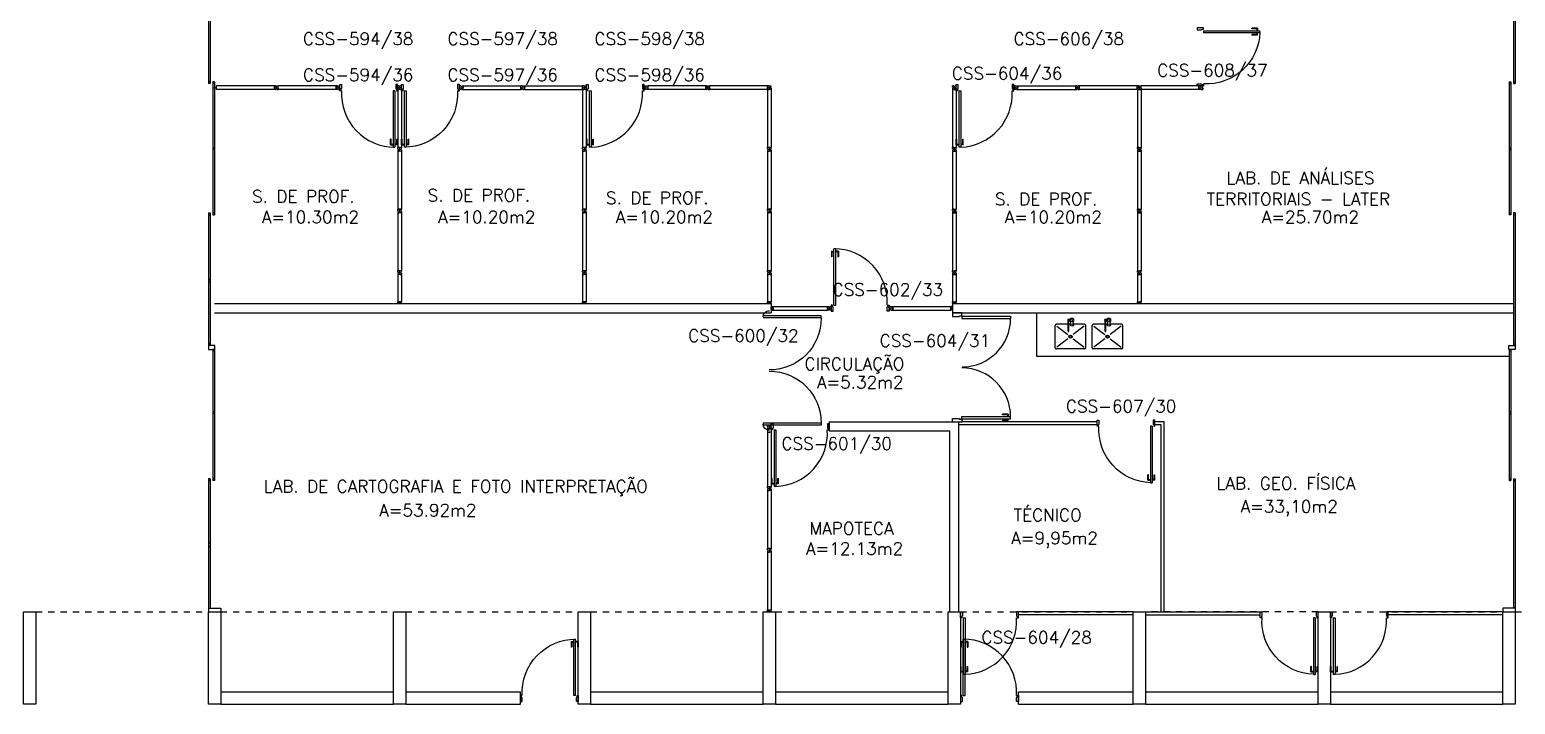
# Model space of a CAD drawing. Extents: x 0 to 244, y -71 to 76.
# Drawn here: x 120.07 to 144.17, y -27.74 to -16.8 of the extents above; entities that cross this region are included whole.
import ezdxf
from ezdxf.enums import TextEntityAlignment as Align

# ---------------------------------------------------------------- set-up
doc = ezdxf.new("R2010")
doc.units = 0
doc.header["$LTSCALE"] = 0.01
doc.header["$MEASUREMENT"] = 0
doc.linetypes.add('HIDDEN2', pattern=[0.1875, 0.125, -0.0625])
doc.layers.get('0').update_dxf_attribs({"linetype": 'CONTINUOUS'})
for name, color, linetype in [('ALV', 2, 'CONTINUOUS'), ('APSAN', 1, 'CONTINUOUS'), ('BANC', 2, 'CONTINUOUS'), ('DIV', 2, 'CONTINUOUS'), ('ESQ', 1, 'CONTINUOUS'), ('ESTR', 3, 'CONTINUOUS'), ('PROJ', 1, 'HIDDEN2'), ('TEXTO', 2, 'CONTINUOUS'), ('TEXTO-ENDEREÇO', 2, 'CONTINUOUS'), ('ÁREA', 2, 'CONTINUOUS')]:
    doc.layers.add(name, color=color, linetype=linetype)
doc.layers.get('0').freeze()
doc.styles.add('UNB-100', font='simplex.shx', dxfattribs={"height": 0.2})
doc.styles.add('UNB-100-1', font='simplex.shx', dxfattribs={"height": 0.2})

# ---------------------------------------------------------------- blocks, each defined once
blk = doc.blocks.new('DIVMT-SSN')
for p, q in [((-0.03, 0.008), (-0.03, 0.03)), ((-0.006, 0.03), (-0.03, 0.03)), ((-0.03, 0.008), (-0.02, 0.008)), ((-0.02, -0.008), (-0.02, 0.008)), ((-0.006, 0.02), (-0.006, 0.03)), ((0.006, 0.02), (-0.006, 0.02)), ((-0.005, 0), (0.005, 0)), ((0.005, 0), (-0.005, 0)), ((0, 0.005), (0, -0.005)), ((0, -0.005), (0, 0.005)), ((0.006, 0.03), (0.03, 0.03)), ((0.006, 0.02), (0.006, 0.03)), ((0.03, 0.008), (0.02, 0.008)), ((0.02, -0.008), (0.02, 0.008)), ((0.03, 0.008), (0.03, 0.03)), ((-0.03, -0.008), (-0.03, -0.03)), ((-0.03, -0.008), (-0.02, -0.008)), ((-0.03, -0.03), (-0.03, -0.97)), ((-0.03, -0.03), (-0.009, -0.03)), ((0.03, -0.03), (-0.03, -0.03)), ((-0.03, -0.03), (-0.006, -0.03)), ((-0.009, -0.03), (-0.027, -0.03)), ((-0.006, -0.02), (-0.006, -0.03)), ((-0.006, -0.02), (0.006, -0.02)), ((-0.006, -0.02), (-0.006, -0.03)), ((0.006, -0.02), (-0.006, -0.02)), ((0.005, -0.03), (-0.005, -0.03)), ((0.006, -0.02), (0.006, -0.03)), ((0.006, -0.02), (0.006, -0.03)), ((0.03, -0.03), (0.006, -0.03)), ((0.03, -0.008), (0.02, -0.008)), ((0.03, -0.008), (0.03, -0.03)), ((0.03, -0.03), (0.03, -0.97)), ((0.03, -0.97), (-0.03, -0.97)), ((-0.006, -0.98), (-0.006, -0.97)), ((-0.006, -0.98), (0.006, -0.98)), ((0.006, -1.001), (-0.006, -1.001)), ((0.005, -0.97), (-0.005, -0.97)), ((0, -0.994), (0, -1.007)), ((0, -1.02), (0, -1.021)), ((0.006, -0.98), (0.006, -0.97))]:
    blk.add_line(p, q)
blk = doc.blocks.new('PILAR-SSN')
blk.add_lwpolyline([(0.197, -42.962), (0.197, -44.462), (-0.003, -44.462), (-0.003, -42.962)], close=True)
blk = doc.blocks.new('ESQCE-SSN')
for p, q in [((0, 0), (0, -2.143)), ((0.2, 0), (0.2, -0.06)), ((0.2, -0.06), (0, -0.06)), ((0.03, -0.06), (0.03, -2.143)), ((0.03, -1.056), (0, -1.056)), ((0.03, -1.086), (0, -1.086)), ((0.03, -2.113), (0, -2.113)), ((0.03, -2.143), (0, -2.143)), ((0.07, -2.113), (0.07, -4.253)), ((0.07, -2.113), (0.1, -2.113)), ((0.07, -2.143), (0.1, -2.143)), ((0.1, -2.113), (0.1, -4.253)), ((0.1, -3.199), (0.07, -3.199)), ((0.1, -3.229), (0.07, -3.229)), ((0, -4.256), (0, -6.443)), ((0.1, -4.256), (0, -4.256)), ((0.1, -4.316), (0, -4.316)), ((0.03, -4.316), (0.03, -6.443)), ((0.07, -4.223), (0.1, -4.223)), ((0.07, -4.253), (0.1, -4.253)), ((0.1, -4.256), (0.1, -4.316)), ((0.03, -4.346), (0, -4.346)), ((0.03, -6.413), (0, -6.413)), ((0.03, -6.443), (0, -6.443)), ((0.1, -6.413), (0.07, -6.413)), ((0.07, -6.413), (0.07, -8.571)), ((0.1, -6.443), (0.07, -6.443)), ((0.1, -6.413), (0.1, -8.571)), ((0.1, -7.485), (0.07, -7.485)), ((0.1, -7.515), (0.07, -7.515)), ((0, -8.541), (0.03, -8.541)), ((0, -8.541), (0, -10.694)), ((0, -8.571), (0.03, -8.571)), ((0.03, -8.541), (0.03, -10.694)), ((0.1, -8.541), (0.07, -8.541)), ((0.07, -8.571), (0.1, -8.571)), ((0.03, -9.628), (0, -9.628)), ((0.03, -9.658), (0, -9.658)), ((0.03, -10.664), (0, -10.664)), ((0.102, -10.694), (0, -10.694)), ((0, -10.694), (0, -10.755)), ((0.03, -10.694), (0, -10.694)), ((0, -10.755), (0.102, -10.755)), ((0.1, -10.755), (0.07, -10.755)), ((0.07, -10.755), (0.07, -12.882)), ((0.1, -10.785), (0.07, -10.785)), ((0.1, -10.755), (0.1, -12.882)), ((0.102, -10.755), (0.102, -10.694)), ((0.1, -11.77), (0.07, -11.77)), ((0.1, -11.8), (0.07, -11.8)), ((0.03, -12.852), (0, -12.852)), ((0.03, -12.852), (0, -12.852)), ((0, -12.852), (0, -12.887)), ((0.03, -12.882), (0, -12.882)), ((0, -12.887), (0, -15.019)), ((0.03, -12.852), (0.03, -14.95)), ((0.1, -12.852), (0.07, -12.852)), ((0.1, -12.882), (0.07, -12.882)), ((0.03, -13.898), (0, -13.898)), ((0.03, -13.958), (0, -13.958)), ((0, -14.95), (0.2, -14.95)), ((0.2, -14.95), (0.2, -15.019))]:
    blk.add_line(p, q)
blk = doc.blocks.new('ESQCD-SSN')
for p, q in [((0, 0), (0, -0.06)), ((0.2, 0), (0.2, -2.143)), ((0, -0.06), (0.2, -0.06)), ((0.17, -0.06), (0.17, -2.143)), ((0.17, -1.056), (0.2, -1.056)), ((0.17, -1.086), (0.2, -1.086)), ((0.1, -2.113), (0.1, -4.253)), ((0.13, -2.113), (0.1, -2.113)), ((0.13, -2.143), (0.1, -2.143)), ((0.13, -2.113), (0.13, -4.253)), ((0.17, -2.113), (0.2, -2.113)), ((0.17, -2.143), (0.2, -2.143)), ((0.1, -3.199), (0.13, -3.199)), ((0.1, -3.229), (0.13, -3.229)), ((0.13, -4.223), (0.1, -4.223)), ((0.13, -4.253), (0.1, -4.253)), ((0.1, -4.256), (0.1, -4.316)), ((0.1, -4.256), (0.2, -4.256)), ((0.1, -4.316), (0.2, -4.316)), ((0.17, -4.316), (0.17, -6.443)), ((0.2, -4.256), (0.2, -6.443)), ((0.17, -4.346), (0.2, -4.346)), ((0.1, -6.413), (0.1, -8.571)), ((0.1, -6.413), (0.13, -6.413)), ((0.1, -6.443), (0.13, -6.443)), ((0.13, -6.413), (0.13, -8.571)), ((0.17, -6.413), (0.2, -6.413)), ((0.17, -6.443), (0.2, -6.443)), ((0.1, -7.485), (0.13, -7.485)), ((0.1, -7.515), (0.13, -7.515)), ((0.1, -8.541), (0.13, -8.541)), ((0.13, -8.571), (0.1, -8.571)), ((0.2, -8.541), (0.17, -8.541)), ((0.17, -8.541), (0.17, -10.694)), ((0.2, -8.571), (0.17, -8.571)), ((0.2, -8.541), (0.2, -10.694)), ((0.098, -10.694), (0.2, -10.694)), ((0.098, -10.755), (0.098, -10.694)), ((0.2, -10.755), (0.098, -10.755)), ((0.1, -10.755), (0.13, -10.755)), ((0.1, -10.755), (0.1, -12.882)), ((0.1, -10.785), (0.13, -10.785)), ((0.13, -10.755), (0.13, -12.882)), ((0.17, -10.664), (0.2, -10.664)), ((0.17, -10.694), (0.2, -10.694)), ((0.2, -10.694), (0.2, -10.755)), ((0.1, -11.77), (0.13, -11.77)), ((0.1, -11.8), (0.13, -11.8)), ((0.1, -12.852), (0.13, -12.852)), ((0.1, -12.882), (0.13, -12.882)), ((0.17, -12.852), (0.2, -12.852)), ((0.17, -12.852), (0.2, -12.852)), ((0.17, -12.852), (0.17, -14.95)), ((0.17, -12.882), (0.2, -12.882)), ((0.2, -12.852), (0.2, -12.887)), ((0.2, -12.887), (0.2, -15.019)), ((0, -14.95), (0, -15.019)), ((0.2, -14.95), (0, -14.95))]:
    blk.add_line(p, q)
blk = doc.blocks.new('DIV-SSN')
for p, q in [((-0.005, 0), (0.005, 0)), ((0, 0.005), (0, -0.005)), ((-0.03, -0.03), (-0.03, -0.97)), ((0.03, -0.03), (-0.03, -0.03)), ((-0.03, -0.03), (-0.009, -0.03)), ((-0.009, -0.03), (-0.027, -0.03)), ((-0.006, -0.02), (0.006, -0.02)), ((-0.006, -0.02), (-0.006, -0.03)), ((-0.005, -0.022), (0.005, -0.022)), ((-0.005, -0.022), (-0.005, -0.029)), ((0.005, -0.029), (-0.005, -0.029)), ((0.005, -0.03), (-0.005, -0.03)), ((0.005, -0.022), (0.005, -0.029)), ((0.006, -0.02), (0.006, -0.03)), ((0.03, -0.03), (0.03, -0.97)), ((0.03, -0.97), (-0.03, -0.97)), ((0.007, -0.999), (-0.007, -0.999)), ((-0.006, -0.98), (-0.006, -0.97)), ((-0.006, -0.98), (0.006, -0.98)), ((0.005, -0.97), (-0.005, -0.97)), ((0, -0.991), (0, -1.006)), ((0.006, -0.98), (0.006, -0.97))]:
    blk.add_line(p, q)
blk = doc.blocks.new('PDV2D-SSN')
for p, q in [((-0.106, 0.965), (-0.076, 0.965)), ((-0.138, 0.835), (-0.148, 0.835)), ((-0.95, 0.05), (-0.97, 0.05)), ((-0.97, 0.05), (-0.97, 0.035)), ((-0.97, 0.035), (-0.97, -0.035)), ((-0.95, 0.02), (-0.95, 0.05)), ((-0.95, 0.02), (-0.94, 0.02)), ((-0.94, -0.05), (-0.94, 0.02)), ((-0.051, 0.02), (-0.061, 0.02)), ((-0.061, -0.05), (-0.061, 0.02)), ((-0.051, 0.05), (-0.031, 0.05)), ((-0.051, 0.02), (-0.051, 0.05)), ((-0.031, 0.05), (-0.031, -0.05)), ((-0.97, -0.035), (-0.97, -0.05)), ((-0.97, -0.05), (-0.94, -0.05)), ((-0.031, -0.05), (-0.061, -0.05))]:
    blk.add_line(p, q)
at = {"color": 2}
for p, q in [((-0.106, 0.05), (-0.106, 0.965)), ((-0.076, 0.05), (-0.076, 0.965)), ((-0.148, 0.925), (-0.108, 0.925)), ((-0.148, 0.925), (-0.148, 0.835)), ((-0.138, 0.915), (-0.108, 0.915)), ((-0.138, 0.915), (-0.138, 0.835)), ((-0.034, 0.925), (-0.074, 0.925)), ((-0.044, 0.915), (-0.074, 0.915)), ((-0.044, 0.915), (-0.044, 0.835)), ((-0.044, 0.835), (-0.034, 0.835)), ((-0.034, 0.925), (-0.034, 0.835)), ((-0.076, 0.05), (-0.106, 0.05))]:
    blk.add_line(p, q, dxfattribs=at)
at = {"color": 1}
blk.add_arc((-0.076, 0.1), 0.865, 91.988, 183.3214, dxfattribs=at)
blk = doc.blocks.new('PDV2E-SSN')
at = {"layer": 'DIV'}
for p, q in [((0.076, 0.05), (0.076, 0.965)), ((0.106, 0.965), (0.076, 0.965)), ((0.106, 0.05), (0.106, 0.965)), ((0.034, 0.925), (0.034, 0.835)), ((0.034, 0.925), (0.074, 0.925)), ((0.044, 0.835), (0.034, 0.835)), ((0.044, 0.915), (0.044, 0.835)), ((0.044, 0.915), (0.074, 0.915)), ((0.148, 0.925), (0.108, 0.925)), ((0.138, 0.915), (0.108, 0.915)), ((0.138, 0.915), (0.138, 0.835)), ((0.138, 0.835), (0.148, 0.835)), ((0.148, 0.925), (0.148, 0.835)), ((0.031, 0.05), (0.031, -0.05)), ((0.051, 0.05), (0.031, 0.05)), ((0.051, 0.02), (0.051, 0.05)), ((0.051, 0.02), (0.061, 0.02)), ((0.061, -0.05), (0.061, 0.02)), ((0.076, 0.05), (0.106, 0.05)), ((0.95, 0.02), (0.94, 0.02)), ((0.94, -0.05), (0.94, 0.02)), ((0.95, 0.02), (0.95, 0.05)), ((0.95, 0.05), (0.97, 0.05)), ((0.97, 0.05), (0.97, 0.035)), ((0.97, 0.035), (0.97, -0.035)), ((0.031, -0.05), (0.061, -0.05)), ((0.97, -0.05), (0.94, -0.05)), ((0.97, -0.035), (0.97, -0.05))]:
    blk.add_line(p, q, dxfattribs=at)
at = {"layer": 'DIV', "color": 1}
blk.add_arc((0.076, 0.1), 0.865, 356.6786, 90, dxfattribs=at)
blk = doc.blocks.new('MDIVMT-SSN')
for p, q in [((-0.03, 0.03), (-0.03, 0.006)), ((-0.008, 0.03), (-0.03, 0.03)), ((-0.0185, 0.006), (-0.03, 0.006)), ((-0.0185, -0.006), (-0.0185, 0.006)), ((-0.008, 0.03), (-0.008, 0.02)), ((-0.008, 0.02), (0.008, 0.02)), ((-0.0051, 0), (0.0051, 0)), ((-0.0051, 0), (0.0051, 0)), ((0, -0.0051), (0, 0.0051)), ((0, -0.0051), (0, 0.0051)), ((0.008, 0.03), (0.008, 0.02)), ((0.008, 0.03), (0.03, 0.03)), ((0.0205, 0.006), (0.03, 0.006)), ((0.0205, -0.006), (0.0205, 0.006)), ((0.0205, 0.006), (0.03, 0.006)), ((0.0205, -0.006), (0.0205, 0.006)), ((0.03, 0.03), (0.03, -0.03)), ((0.03, 0.03), (0.47, 0.03)), ((0.03, 0.006), (0.03, 0.03)), ((0.03, 0.009), (0.03, 0.027)), ((0.03, 0.005), (0.03, -0.005)), ((0.47, 0.03), (0.47, -0.03)), ((0.4795, 0.006), (0.47, 0.006)), ((0.47, 0.005), (0.47, -0.005)), ((0.4795, -0.006), (0.4795, 0.006)), ((0.4949, 0), (0.5051, 0)), ((0.5051, 0), (0.4949, 0)), ((0.5, -0.0051), (0.5, 0.0051)), ((-0.0185, -0.006), (-0.03, -0.006)), ((-0.03, -0.03), (-0.03, -0.006)), ((-0.008, -0.03), (-0.03, -0.03)), ((-0.008, -0.03), (-0.008, -0.02)), ((-0.008, -0.02), (0.008, -0.02)), ((0.008, -0.03), (0.008, -0.02)), ((0.008, -0.03), (0.03, -0.03)), ((0.0205, -0.006), (0.03, -0.006)), ((0.0205, -0.006), (0.03, -0.006)), ((0.03, -0.006), (0.03, -0.03)), ((0.03, -0.03), (0.03, -0.009)), ((0.03, -0.009), (0.03, -0.027)), ((0.03, -0.03), (0.47, -0.03)), ((0.4795, -0.006), (0.47, -0.006))]:
    blk.add_line(p, q)
blk = doc.blocks.new('MTINI-SSN')
for p, q in [((-0.03, 0.008), (-0.03, 0.028)), ((-0.03, 0.028), (-0.008, 0.028)), ((-0.03, 0.008), (-0.02, 0.008)), ((-0.02, 0), (-0.02, 0.008)), ((-0.001, 0), (-0.02, 0)), ((-0.008, 0.019), (-0.008, 0.028)), ((0.008, 0.019), (-0.008, 0.019)), ((0.005, 0), (-0.005, 0)), ((0.02, 0), (-0.001, 0)), ((0, -0.005), (0, 0.005)), ((0.008, 0.019), (0.008, 0.028)), ((0.03, 0.028), (0.008, 0.028)), ((0.03, 0.008), (0.02, 0.008)), ((0.02, 0), (0.02, 0.008)), ((0.03, 0.008), (0.03, 0.028))]:
    blk.add_line(p, q)
blk = doc.blocks.new('PDVDP-SSN')
for p, q in [((0.112, 0.84), (0.112, -0.1)), ((0.147, 0.84), (0.112, 0.84)), ((0.147, 0.84), (0.147, -0.1)), ((1.853, 0.84), (1.888, 0.84)), ((1.853, 0.84), (1.853, -0.1)), ((1.888, 0.84), (1.888, -0.1)), ((0.009, 0), (-0.009, 0)), ((0, -0.012), (0, 0.01)), ((0.147, -0.1), (0.112, -0.1))]:
    blk.add_line(p, q)
at = {"color": 1}
for centre, start, end in [((0.148, -0.002), 0, 90), ((1.853, -0.002), 90, 180)]:
    blk.add_arc(centre, 0.843, start, end, dxfattribs=at)
for centre, start, end in [((0.131, 0), 180, 270), ((1.87, 0), 270, 0)]:
    blk.add_arc(centre, 0.101, start, end)
blk = doc.blocks.new('MTT-SSN')
for p, q in [((-0.0051, 0), (0.0051, 0)), ((0, -0.0051), (0, 0.0051))]:
    blk.add_line(p, q)
blk.add_lwpolyline([(-0.008, 0.03), (-0.008, 0.02), (0.008, 0.02), (0.008, 0.03), (0.03, 0.03), (0.03, 0.006), (0.0205, 0.006), (0.0205, -0.006), (0.03, -0.006), (0.03, -0.03), (0.008, -0.03), (0.008, -0.02), (-0.008, -0.02), (-0.008, -0.03), (-0.03, -0.03), (-0.03, -0.006), (-0.0185, -0.006), (-0.0185, 0.006), (-0.03, 0.006), (-0.03, 0.03)], close=True)
blk = doc.blocks.new('INOXC1-P')
for p, q in [((0.1, 0.53), (0.1, 0.347)), ((0.2, 0.55), (0.12, 0.55)), ((0.13, 0.52), (0.267, 0.343)), ((0.48, 0.55), (0.2, 0.55)), ((0.333, 0.343), (0.47, 0.52)), ((0.5, 0.53), (0.5, 0.07)), ((0.023, 0.308), (0.023, 0.278)), ((0.2, 0.273), (0.034, 0.273)), ((0.2, 0.263), (0.034, 0.263)), ((0.042, 0.34), (0.051, 0.34)), ((0.043, 0.297), (0.043, 0.279)), ((0.111, 0.348), (0.056, 0.343)), ((0.111, 0.298), (0.056, 0.303)), ((0.1, 0.299), (0.1, 0.273)), ((0.1, 0.263), (0.1, 0.07)), ((0.13, 0.08), (0.267, 0.257)), ((0.211, 0.273), (0.2, 0.273)), ((0.211, 0.263), (0.2, 0.263)), ((0.333, 0.257), (0.47, 0.08)), ((0.2, 0.05), (0.12, 0.05)), ((0.48, 0.05), (0.2, 0.05)), ((0.1, -0.07), (0.1, -0.253)), ((0.2, -0.05), (0.12, -0.05)), ((0.13, -0.08), (0.267, -0.257)), ((0.48, -0.05), (0.2, -0.05)), ((0.333, -0.257), (0.47, -0.08)), ((0.5, -0.07), (0.5, -0.53)), ((0.023, -0.292), (0.023, -0.322)), ((0.2, -0.327), (0.034, -0.327)), ((0.2, -0.337), (0.034, -0.337)), ((0.042, -0.26), (0.051, -0.26)), ((0.043, -0.303), (0.043, -0.321)), ((0.111, -0.252), (0.056, -0.257)), ((0.111, -0.302), (0.056, -0.297)), ((0.1, -0.301), (0.1, -0.327)), ((0.1, -0.337), (0.1, -0.53)), ((0.13, -0.52), (0.267, -0.343)), ((0.211, -0.327), (0.2, -0.327)), ((0.211, -0.337), (0.2, -0.337)), ((0.333, -0.343), (0.47, -0.52)), ((0.2, -0.55), (0.12, -0.55)), ((0.48, -0.55), (0.2, -0.55))]:
    blk.add_line(p, q)
for points in [[(0.056, 0.303), (0.053, 0.304), (0.049, 0.309), (0.047, 0.315), (0.046, 0.323), (0.047, 0.331), (0.049, 0.337), (0.053, 0.342), (0.056, 0.343)], [(0.056, -0.297), (0.053, -0.296), (0.049, -0.291), (0.047, -0.285), (0.046, -0.277), (0.047, -0.269), (0.049, -0.263), (0.053, -0.258), (0.056, -0.257)]]:
    blk.add_lwpolyline(points)
for points in [[(0.111, 0.348), (0.117, 0.346), (0.123, 0.341), (0.127, 0.333), (0.128, 0.323), (0.127, 0.313), (0.123, 0.306), (0.117, 0.3), (0.111, 0.298), (0.105, 0.3), (0.099, 0.306), (0.095, 0.313), (0.094, 0.323), (0.095, 0.333), (0.099, 0.341), (0.105, 0.346)], [(0.111, -0.252), (0.117, -0.254), (0.123, -0.259), (0.127, -0.267), (0.128, -0.277), (0.127, -0.287), (0.123, -0.294), (0.117, -0.3), (0.111, -0.302), (0.105, -0.3), (0.099, -0.294), (0.095, -0.287), (0.094, -0.277), (0.095, -0.267), (0.099, -0.259), (0.105, -0.254)]]:
    blk.add_lwpolyline(points, close=True)
for centre, radius in [((0.3, 0.3), 0.0266), ((0.3, 0.3), 0.0163), ((0.3, -0.3), 0.0266), ((0.3, -0.3), 0.0163)]:
    blk.add_circle(centre, radius)
for centre, radius, start, end in [((0.12, 0.53), 0.02, 90, 180), ((0.48, 0.53), 0.02, 360, 90), ((0.034, 0.323), 0.0349, 36.1705, 252.2568), ((0.034, 0.323), 0.0189, 62.7367, 235.7375), ((0.034, 0.268), 0.0145, 20.161, 339.839), ((0.034, 0.268), 0.005, 90.0037, 269.9963), ((0.053, 0.297), 0.01, 102.8285, 180), ((0.034, 0.323), 0.0349, 285.5373, 323.9987), ((0.211, 0.268), 0.00738, 222.6559, 137.3441), ((0.211, 0.268), 0.005, 269.9935, 90.0065), ((0.12, 0.07), 0.02, 180, 270), ((0.48, 0.07), 0.02, 270, 360), ((0.12, -0.07), 0.02, 90, 180), ((0.48, -0.07), 0.02, 360, 90), ((0.034, -0.277), 0.0349, 36.1705, 252.2568), ((0.034, -0.277), 0.0189, 62.7367, 235.7375), ((0.034, -0.332), 0.0145, 20.161, 339.839), ((0.034, -0.332), 0.005, 90.0037, 269.9963), ((0.053, -0.303), 0.01, 102.8285, 180), ((0.034, -0.277), 0.0349, 285.5373, 323.9987), ((0.211, -0.332), 0.00738, 222.6559, 137.3441), ((0.211, -0.332), 0.005, 269.9935, 90.0065), ((0.12, -0.53), 0.02, 180, 270), ((0.48, -0.53), 0.02, 270, 360)]:
    blk.add_arc(centre, radius, start, end)

msp = doc.modelspace()

# ---------------------------------------------------------------- linework, layer by layer
at = {"layer": 'ALV'}
for p, q in [((123.072, -21.244), (132.102, -21.244)), ((123.072, -21.394), (132.102, -21.394)), ((132.102, -21.244), (132.102, -21.394)), ((135.043, -21.244), (144.142, -21.244)), ((135.043, -21.244), (135.043, -21.394)), ((135.043, -21.394), (144.142, -21.394)), ((133.042, -23.159), (133.042, -23.309)), ((133.042, -23.159), (135.147, -23.159)), ((133.042, -23.309), (134.997, -23.309)), ((134.997, -26.242), (134.997, -23.309)), ((135.147, -26.242), (135.147, -23.159)), ((123.172, -27.542), (125.972, -27.542)), ((126.172, -27.542), (128.033, -27.542)), ((128.033, -27.742), (128.033, -27.542)), ((129.172, -27.542), (131.972, -27.542)), ((132.172, -27.542), (134.972, -27.542)), ((136.112, -27.542), (137.972, -27.542)), ((136.112, -27.742), (136.112, -27.542)), ((138.172, -27.542), (140.972, -27.542)), ((141.172, -27.542), (143.972, -27.542)), ((123.172, -27.742), (125.972, -27.742)), ((126.172, -27.742), (128.033, -27.742)), ((129.172, -27.742), (131.972, -27.742)), ((132.172, -27.742), (134.972, -27.742)), ((136.112, -27.742), (137.972, -27.742)), ((138.172, -27.742), (140.972, -27.742)), ((141.172, -27.742), (143.972, -27.742))]:
    msp.add_line(p, q, dxfattribs=at)
at = {"layer": 'BANC'}
msp.add_line((136.403, -22.094), (144.072, -22.094), dxfattribs=at)
at = {"layer": 'DIV'}
for p, q in [((132.097, -21.319), (132.107, -21.319)), ((132.107, -21.319), (132.097, -21.319)), ((132.102, -21.324), (132.102, -21.314)), ((132.102, -21.314), (132.102, -21.324)), ((132.123, -21.313), (132.132, -21.313)), ((132.123, -21.325), (132.123, -21.313)), ((132.123, -21.313), (132.132, -21.313)), ((132.123, -21.313), (132.123, -21.325)), ((132.123, -21.325), (132.132, -21.325)), ((132.123, -21.325), (132.132, -21.325)), ((132.132, -21.289), (133.012, -21.289)), ((132.132, -21.289), (132.132, -21.349)), ((132.132, -21.289), (132.132, -21.313)), ((132.132, -21.314), (132.132, -21.324)), ((132.132, -21.349), (132.132, -21.325)), ((132.132, -21.349), (132.132, -21.328)), ((132.132, -21.328), (132.132, -21.346)), ((132.132, -21.349), (133.012, -21.349)), ((133.012, -21.289), (133.012, -21.349)), ((133.022, -21.313), (133.012, -21.313)), ((133.012, -21.314), (133.012, -21.324)), ((133.022, -21.325), (133.012, -21.325)), ((133.022, -21.325), (133.022, -21.313)), ((133.036, -21.319), (133.049, -21.319)), ((133.043, -21.312), (133.043, -21.325)), ((133.062, -21.319), (133.063, -21.319)), ((135.043, -21.394), (135.043, -21.454)), ((135.193, -21.394), (135.043, -21.394)), ((135.158, -21.444), (135.193, -21.444)), ((135.158, -21.454), (135.158, -21.444)), ((135.193, -21.444), (135.193, -21.394)), ((135.193, -21.449), (135.983, -21.449)), ((135.193, -21.449), (135.193, -21.484)), ((135.983, -21.449), (135.983, -21.484)), ((136.403, -21.394), (136.403, -22.094)), ((135.043, -21.454), (135.158, -21.454)), ((135.193, -21.484), (135.983, -21.484)), ((135.043, -23.167), (135.043, -23.107)), ((135.043, -23.107), (135.158, -23.107)), ((135.158, -23.107), (135.158, -23.117)), ((135.158, -23.117), (135.193, -23.117)), ((135.193, -23.077), (135.983, -23.077)), ((135.193, -23.112), (135.193, -23.077)), ((135.193, -23.112), (135.983, -23.112)), ((135.193, -23.117), (135.193, -23.167)), ((135.853, -23.047), (135.853, -23.037)), ((135.943, -23.037), (135.853, -23.037)), ((135.933, -23.047), (135.853, -23.047)), ((135.933, -23.047), (135.933, -23.077)), ((135.933, -23.142), (135.933, -23.112)), ((135.943, -23.037), (135.943, -23.077)), ((135.943, -23.152), (135.943, -23.112)), ((135.983, -23.112), (135.983, -23.077)), ((135.193, -23.167), (135.043, -23.167)), ((137.388, -23.209), (135.147, -23.209)), ((137.388, -23.159), (135.193, -23.159)), ((135.853, -23.142), (135.853, -23.152)), ((135.933, -23.142), (135.853, -23.142)), ((135.943, -23.152), (135.853, -23.152)), ((138.477, -23.159), (138.327, -23.159)), ((138.427, -23.209), (138.327, -23.209)), ((138.427, -26.242), (138.427, -23.209)), ((138.477, -26.242), (138.477, -23.159)), ((137.972, -26.242), (136.112, -26.242)), ((138.172, -26.242), (140.032, -26.242)), ((143.973, -26.242), (142.112, -26.242)), ((137.972, -26.292), (136.112, -26.292)), ((138.172, -26.292), (140.032, -26.292)), ((143.973, -26.292), (142.112, -26.292))]:
    msp.add_line(p, q, dxfattribs=at)
for centre, radius, start, end in [((135.199, -21.485), 0.786, 270, 0), ((135.194, -23.079), 0.791, 0, 90)]:
    msp.add_arc(centre, radius, start, end, dxfattribs=at)
at = {"layer": 'PROJ'}
for p, q in [((120.172, -26.242), (122.972, -26.242)), ((123.172, -26.242), (125.972, -26.242)), ((126.172, -26.242), (128.972, -26.242)), ((129.172, -26.242), (131.972, -26.242)), ((132.172, -26.242), (134.972, -26.242)), ((135.172, -26.242), (137.972, -26.242)), ((140.972, -26.242), (138.172, -26.242)), ((141.172, -26.242), (143.972, -26.242)), ((141.173, -26.242), (143.973, -26.242)), ((144.172, -26.242), (146.972, -26.242))]:
    msp.add_line(p, q, dxfattribs=at)

# ---------------------------------------------------------------- block references
at = {"layer": 'APSAN', "rotation": 270}
msp.add_blockref('INOXC1-P', (137.257, -21.48), dxfattribs=at)
at = {"layer": 'DIV', "xscale": -1}
for name, p, rotation in [('PDV2D-SSN', (139.063, -16.742), 270), ('PDV2E-SSN', (126.072, -17.743), 180), ('DIVMT-SSN', (127.072, -17.743), 90), ('DIVMT-SSN', (128.072, -17.743), 90), ('DIVMT-SSN', (136.071, -17.743), 90), ('MDIVMT-SSN', (135.072, -20.744), 90), ('MDIVMT-SSN', (138.072, -20.744), 90), ('PDVDP-SSN', (132.072, -23.33), 270), ('PDV2D-SSN', (138.358, -23.184), 180), ('PDV2D-SSN', (141.003, -26.292), 180)]:
    msp.add_blockref(name, p, dxfattribs=dict(at, rotation=rotation))
at = {"layer": 'DIV'}
for name, p, rotation in [('DIVMT-SSN', (124.073, -17.743), 270), ('DIVMT-SSN', (125.073, -17.743), 270), ('PDV2E-SSN', (126.072, -17.743), 180), ('PDV2D-SSN', (129.072, -17.743), 180), ('DIVMT-SSN', (131.073, -17.743), 270), ('DIV-SSN', (132.072, -17.743), 270), ('PDV2D-SSN', (135.07, -17.743), 180), ('DIV-SSN', (138.07, -17.743), 270), ('DIVMT-SSN', (139.071, -17.743), 270), ('MDIVMT-SSN', (126.072, -20.744), 270), ('MDIVMT-SSN', (129.072, -20.744), 270), ('MDIVMT-SSN', (132.072, -20.744), 270), ('MTINI-SSN', (132.102, -21.319), 270), ('DIVMT-SSN', (134.042, -21.319), 90), ('MTINI-SSN', (135.043, -21.319), 90), ('PDV2D-SSN', (132.072, -23.244), 180), ('PDV2D-SSN', (135.141, -26.292), 180), ('PDV2D-SSN', (141.142, -26.292), 180)]:
    msp.add_blockref(name, p, dxfattribs=dict(at, rotation=rotation))
for name, p in [('DIVMT-SSN', (126.072, -17.743)), ('DIVMT-SSN', (129.072, -17.743)), ('MTT-SSN', (130.072, -17.743)), ('DIVMT-SSN', (132.072, -17.743)), ('DIVMT-SSN', (126.072, -18.743)), ('DIVMT-SSN', (129.072, -18.743)), ('DIVMT-SSN', (132.072, -18.743)), ('DIVMT-SSN', (126.072, -19.743)), ('DIVMT-SSN', (129.072, -19.743)), ('DIVMT-SSN', (132.072, -19.743)), ('PDV2E-SSN', (133.043, -21.319)), ('MTINI-SSN', (126.072, -21.244)), ('MTINI-SSN', (129.072, -21.244)), ('MTINI-SSN', (132.072, -21.244)), ('MTT-SSN', (133.043, -21.319)), ('MTINI-SSN', (135.072, -21.244)), ('MTINI-SSN', (138.072, -21.244)), ('DIVMT-SSN', (132.072, -23.244)), ('DIVMT-SSN', (132.072, -24.244)), ('DIVMT-SSN', (132.072, -25.244)), ('MTINI-SSN', (132.072, -26.242)), ('PDV2E-SSN', (135.141, -27.65))]:
    msp.add_blockref(name, p, dxfattribs=at)
at = {"layer": 'DIV', "xscale": -1}
for name, p in [('DIVMT-SSN', (135.072, -17.743)), ('MTT-SSN', (137.072, -17.743)), ('DIVMT-SSN', (138.072, -17.743)), ('DIVMT-SSN', (135.072, -18.743)), ('DIVMT-SSN', (138.072, -18.743)), ('DIVMT-SSN', (135.072, -19.743)), ('DIVMT-SSN', (138.072, -19.743)), ('PDV2E-SSN', (129.003, -27.65))]:
    msp.add_blockref(name, p, dxfattribs=at)
at = {"layer": 'ESQ'}
for name, p in [('ESQCE-SSN', (122.972, -11.232)), ('ESQCD-SSN', (143.972, -11.232))]:
    msp.add_blockref(name, p, dxfattribs=at)
at = {"layer": 'ESTR'}
for p in [(119.975, 16.72), (122.975, 16.72), (125.975, 16.72), (128.975, 16.72), (131.975, 16.72), (134.975, 16.72), (137.975, 16.72), (140.975, 16.72), (143.975, 16.72)]:
    msp.add_blockref('PILAR-SSN', p, dxfattribs=at)

# ---------------------------------------------------------------- texts
at = {"layer": 'TEXTO', "linetype": 'Continuous', "style": 'UNB-100'}
for s, p in [('LAB. DE ANÁLISES', (139.487, -19.306)), ('S. DE PROF.', (123.679, -19.606)), ('S. DE PROF.', (126.528, -19.587)), ('S. DE PROF.', (129.421, -19.63)), ('S. DE PROF.', (135.73, -19.649)), ('TERRITORIAIS - LATER', (139.166, -19.649)), ('CIRCULAÇÃO', (132.641, -22.321)), ('LAB. DE CARTOGRAFIA E FOTO INTERPRETAÇÃO', (123.869, -24.308)), ('LAB. GEO. FÍSICA', (139.324, -24.259)), ('TÉCNICO', (136.033, -24.772)), ('MAPOTECA', (132.723, -24.99))]:
    msp.add_text(s, height=0.2, dxfattribs=at).set_placement(p)
at = {"layer": 'TEXTO-ENDEREÇO', "style": 'UNB-100-1'}
for s, p in [('CSS-594/38', (124.506, -17.049)), ('CSS-597/38', (126.849, -17.049)), ('CSS-598/38', (129.234, -17.049)), ('CSS-606/38', (136.033, -17.049)), ('CSS-608/37', (138.363, -17.56)), ('CSS-594/36', (124.506, -17.634)), ('CSS-597/36', (126.849, -17.634)), ('CSS-598/36', (129.234, -17.634)), ('CSS-604/36', (135.032, -17.61)), ('CSS-602/33', (133.098, -21.116)), ('CSS-600/32', (130.754, -21.865)), ('CSS-604/31', (133.861, -21.946)), ('CSS-607/30', (136.883, -23.008)), ('CSS-601/30', (132.268, -23.613)), ('CSS-604/28', (135.511, -26.758))]:
    msp.add_text(s, height=0.2, dxfattribs=at).set_placement(p)
at = {"layer": 'ÁREA', "style": 'UNB-100'}
for s, p in [('A=10.30m2', (124.626, -19.939)), ('A=10.20m2', (127.486, -19.939)), ('A=10.20m2', (130.368, -19.939)), ('A=10.20m2', (136.678, -19.939)), ('A=25.70m2', (140.848, -19.939)), ('A=5.32m2', (133.546, -22.619)), ('A=53.92m2', (126.531, -24.695)), ('A=33,10m2', (140.505, -24.634)), ('A=9,95m2', (136.698, -25.147)), ('A=12.13m2', (133.454, -25.316))]:
    msp.add_text(s, height=0.2, dxfattribs=at).set_placement(p, align=Align.CENTER)

doc.saveas('drawing.dxf')
